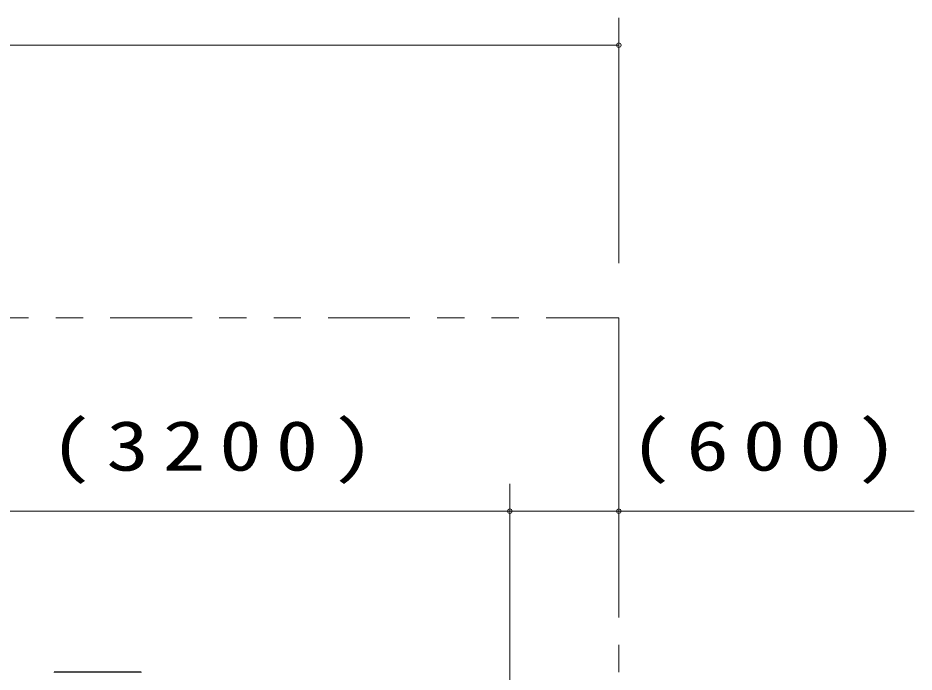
# Model space of a CAD drawing. Units: millimetres on the paper, scale 1:50. Extents: x 197 to 617, y 140 to 437.
# Drawn here: x 494.12 to 527.02, y 261.39 to 285.38 of the extents above; entities that cross this region are included whole.
import ezdxf

# ---------------------------------------------------------------- set-up
doc = ezdxf.new("R2010")
doc.units = ezdxf.units.MM
doc.linetypes.add('USER3', pattern=[8, 3, -1, 1, -1, 1, -1])
doc.layers.add('線', color=2, linetype='Continuous', lineweight=25)
doc.layers.add('補助', color=2, linetype='Continuous', lineweight=13)
doc.styles.add('ＭＳ ゴシック', font='')
doc.styles.get('ＭＳ ゴシック').set_extended_font_data('MS Gothic')

# ---------------------------------------------------------------- blocks, each defined once
blk = doc.blocks.new('dimension_origin')
at = {"color": 0, "linetype": 'Continuous', "lineweight": -2}
blk.add_circle((0, 0), 1.25, dxfattribs=at)

msp = doc.modelspace()

# ---------------------------------------------------------------- linework, layer by layer
at = {"layer": '線', "color": 131}
msp.add_line((498.627, 261.386), (495.467, 261.386), dxfattribs=at)
at = {"layer": '線', "linetype": 'USER3', "lineweight": 13}
msp.add_lwpolyline([(516.181, 274.383), (516.181, 221.716), (465.514, 221.716), (465.514, 274.383)], close=True, dxfattribs=at)
at = {"layer": '線', "color": 131}
for centre, start, end in [((495.467, 261.366), 90, 180), ((498.627, 261.366), 0, 90)]:
    msp.add_arc(centre, 0.02, start, end, dxfattribs=at)
at = {"layer": '補助'}
for p, q in [((516.181, 276.383), (516.181, 285.383)), ((465.514, 284.383), (516.181, 284.383)), ((516.181, 272.383), (516.181, 266.286)), ((512.181, 259.383), (512.181, 268.286)), ((512.181, 259.383), (512.181, 268.286)), ((490.847, 267.286), (512.181, 267.286)), ((512.181, 267.286), (527.023, 267.286))]:
    msp.add_line(p, q, dxfattribs=at)

# ---------------------------------------------------------------- block references
at = {"layer": '補助', "xscale": 0.0667, "yscale": 0.0667, "rotation": 180}
for p in [(516.181, 284.383), (512.181, 267.286), (516.181, 267.286)]:
    msp.add_blockref('dimension_origin', p, dxfattribs=at)
at = {"layer": '補助', "xscale": 0.0667, "yscale": 0.0667}
msp.add_blockref('dimension_origin', (512.181, 267.286), dxfattribs=at)

# ---------------------------------------------------------------- texts
at = {"layer": '補助', "char_height": 1.833, "attachment_point": 8, "style": 'ＭＳ ゴシック'}
for s, insert in [('\\T1.33;\\W1.25;(3200)', (501.514, 268.286)), ('\\T1.33;\\W1.25;(600)', (521.773, 268.286))]:
    msp.add_mtext(s, dxfattribs=dict(at, insert=insert))

doc.saveas('drawing.dxf')
